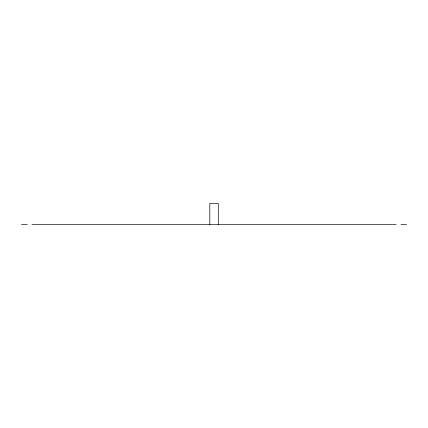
<?xml version="1.0" encoding="UTF-8"?>
<svg xmlns="http://www.w3.org/2000/svg" width="428" height="428" viewBox="0 0 428 428"><rect width="100%" height="100%" fill="white"/><g stroke="black" fill="none" stroke-linecap="round" stroke-linejoin="round"><path stroke-width="0.64" d="M21.416 224.588L27.221 224.588M31.945 224.588L396.157 224.588M400.956 224.588L406.6 224.588M218.285 224.588L218.285 203.412L209.816 203.412L209.816 224.588"/></g></svg>
